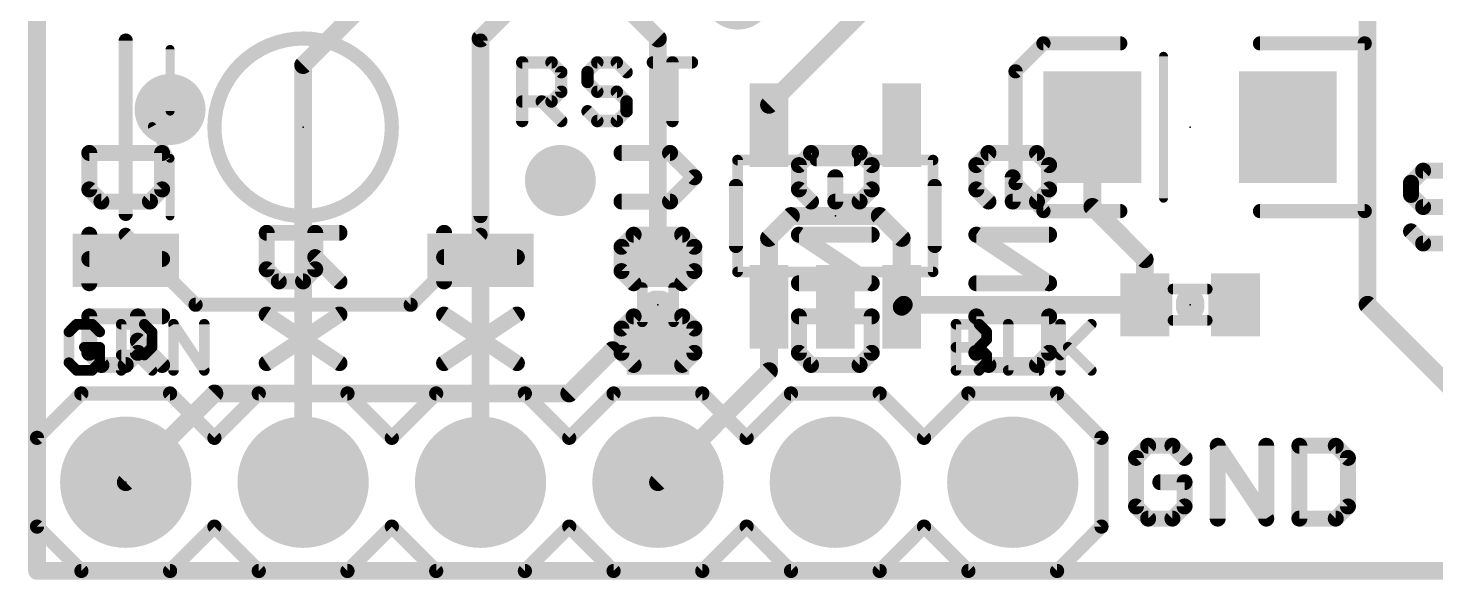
# Model space of a CAD drawing. Extents: x -0.1 to 30.6, y -0.1 to 23.
# Drawn here: x -0.13 to 20.03, y -0.13 to 7.77 of the extents above; entities that cross this region are included whole.
import ezdxf

# ---------------------------------------------------------------- set-up
doc = ezdxf.new("R2010")
doc.units = 0
for name, color, linetype in [('1', 12, 'CONTINUOUS'), ('16', 132, 'CONTINUOUS'), ('17', 110, 'CONTINUOUS'), ('18', 110, 'CONTINUOUS'), ('20', 53, 'CONTINUOUS'), ('21', 41, 'CONTINUOUS'), ('22', 40, 'CONTINUOUS'), ('23', 53, 'CONTINUOUS'), ('51', 53, 'CONTINUOUS')]:
    doc.layers.add(name, color=color, linetype=linetype)

# ---------------------------------------------------------------- blocks, each defined once
blk = doc.blocks.new('RECT')
blk.add_solid([(-0.5, -0.5), (0.5, -0.5), (-0.5, 0.5), (0.5, 0.5)])
blk = doc.blocks.new('ROUNDP')
at = {"const_width": 0.5}
blk.add_lwpolyline([(0, -0.25, 1), (0, 0.25, 1), (0, -0.25)], format="xyb", dxfattribs=at)
blk = doc.blocks.new('ROUNDV')
at = {"const_width": 0.5}
blk.add_lwpolyline([(0, -0.25, 1), (0, 0.25, 1), (0, -0.25)], format="xyb", dxfattribs=at)

msp = doc.modelspace()

# ---------------------------------------------------------------- linework, layer by layer
at = {"layer": '1', "const_width": 0.254}
for points in [[(0, 22.86), (0, 0)], [(19.05, 3.81), (19.05, 12.7)], [(12.3, 8.49), (10.48, 6.67)], [(8.255, 8.255), (8.89, 7.62)], [(8.89, 7.62), (8.89, 4.46)], [(10.48, 6.67), (10.48, 6.3801)], [(15.11, 5.21), (15.11, 6.35)], [(15.86, 4.46), (15.11, 5.21)], [(10.48, 4.765), (10.795, 5.08)], [(10.795, 5.08), (12.065, 5.08)], [(12.065, 5.08), (12.38, 4.765)], [(10.48, 3.7799), (10.48, 4.765)], [(12.38, 4.765), (12.38, 3.7799)], [(15.86, 3.81), (15.86, 4.46)], [(10.48, 2.86), (10.48, 3.7799)], [(12.38, 3.7799), (12.4101, 3.81)], [(12.4101, 3.81), (15.86, 3.81)], [(19.05, 3.81), (20.32, 2.54)], [(7.62, 2.54), (8.24, 3.16)], [(8.24, 3.16), (8.89, 3.16)], [(8.89, 1.27), (10.48, 2.86)], [(1.27, 1.27), (2.54, 2.54)], [(2.54, 2.54), (7.62, 2.54)], [(0, 0), (30.48, 0)]]:
    msp.add_lwpolyline(points, dxfattribs=at)
at = {"layer": '1', "const_width": 0.127}
for points in [[(8.9535, 7.62, 1), (8.8265, 7.62)], [(8.8451, 7.5751, 1), (8.9349, 7.6649)], [(10.5435, 6.67, 1), (10.4165, 6.67)], [(10.4351, 6.7149, 1), (10.5249, 6.6251)], [(15.1735, 6.35, 1), (15.0465, 6.35)], [(10.4165, 6.3801, 1), (10.5435, 6.3801)], [(15.1549, 5.2549, 1), (15.0651, 5.1651)], [(15.0465, 5.21, 1), (15.1735, 5.21)], [(10.795, 5.1435, 1), (10.795, 5.0165)], [(10.8399, 5.0351, 1), (10.7501, 5.1249)], [(12.1099, 5.1249, 1), (12.0201, 5.0351)], [(12.065, 5.0165, 1), (12.065, 5.1435)], [(10.5435, 4.765, 1), (10.4165, 4.765)], [(10.4351, 4.8099, 1), (10.5249, 4.7201)], [(12.4435, 4.765, 1), (12.3165, 4.765)], [(12.3351, 4.7201, 1), (12.4249, 4.8099)], [(8.8265, 4.46, 1), (8.9535, 4.46)], [(15.9235, 4.46, 1), (15.7965, 4.46)], [(15.8151, 4.4151, 1), (15.9049, 4.5049)], [(10.5435, 3.7799, 1), (10.4165, 3.7799)], [(10.4165, 3.7799, 1), (10.5435, 3.7799)], [(12.3351, 3.8248, 1), (12.4249, 3.735)], [(12.3165, 3.7799, 1), (12.4435, 3.7799)], [(12.4101, 3.8735, 1), (12.4101, 3.7465)], [(12.455, 3.7651, 1), (12.3652, 3.8549)], [(15.7965, 3.81, 1), (15.9235, 3.81)], [(15.86, 3.7465, 1), (15.86, 3.8735)], [(19.0949, 3.8549, 1), (19.0051, 3.7651)], [(18.9865, 3.81, 1), (19.1135, 3.81)], [(8.24, 3.2235, 1), (8.24, 3.0965)], [(8.2849, 3.1151, 1), (8.1951, 3.2049)], [(8.89, 3.0965, 1), (8.89, 3.2235)], [(10.4165, 2.86, 1), (10.5435, 2.86)], [(10.5249, 2.8151, 1), (10.4351, 2.9049)], [(2.54, 2.6035, 1), (2.54, 2.4765)], [(2.5849, 2.4951, 1), (2.4951, 2.5849)], [(7.5751, 2.5849, 1), (7.6649, 2.4951)], [(7.62, 2.4765, 1), (7.62, 2.6035)], [(1.2251, 1.3149, 1), (1.3149, 1.2251)], [(8.8451, 1.3149, 1), (8.9349, 1.2251)], [(0, 0.0635, 1), (0, -0.0635)], [(-0.0635, 0, 1), (0.0635, 0)]]:
    msp.add_lwpolyline(points, format="xyb", dxfattribs=at)
at = {"layer": '16', "const_width": 0.254}
for points in [[(0, 22.86), (0, 0)], [(6.35, 7.62), (10.033, 11.303)], [(3.81, 7.239), (6.477, 9.906)], [(6.35, 1.27), (6.35, 7.62)], [(3.81, 1.27), (3.81, 7.239)], [(0, 0), (30.48, 0)]]:
    msp.add_lwpolyline(points, dxfattribs=at)
at = {"layer": '16', "const_width": 0.127}
for points in [[(6.4135, 7.62, 1), (6.2865, 7.62)], [(6.3051, 7.6649, 1), (6.3949, 7.5751)], [(3.8735, 7.239, 1), (3.7465, 7.239)], [(3.7651, 7.2839, 1), (3.8549, 7.1941)], [(3.7465, 1.27, 1), (3.8735, 1.27)], [(6.2865, 1.27, 1), (6.4135, 1.27)], [(0, 0.0635, 1), (0, -0.0635)], [(-0.0635, 0, 1), (0.0635, 0)]]:
    msp.add_lwpolyline(points, format="xyb", dxfattribs=at)
at = {"layer": '20', "const_width": 0.254}
for points in [[(0, 22.86), (0, 0)], [(0, 0), (30.46, 0)]]:
    msp.add_lwpolyline(points, dxfattribs=at)
at = {"layer": '20', "const_width": 0.127}
for points in [[(0, 0.0635, 1), (0, -0.0635)], [(-0.0635, 0, 1), (0.0635, 0)]]:
    msp.add_lwpolyline(points, format="xyb", dxfattribs=at)
at = {"layer": '21'}
for points, const_width in [([(24.13, 6.8757, 1), (24.13, 15.9843, 1), (24.13, 6.8757)], 0.254), ([(1.3208, 7.59, 1), (1.2192, 7.59)], 0.1016), ([(3.81, 5.08, 1), (3.81, 7.62, 1), (3.81, 5.08)], 0.2032), ([(6.4008, 7.59, 1), (6.2992, 7.59)], 0.1016), ([(14.41, 7.6008, 1), (14.41, 7.4992)], 0.1016), ([(14.4459, 7.5141, 1), (14.3741, 7.5859)], 0.1016), ([(15.51, 7.4992, 1), (15.51, 7.6008)], 0.1016), ([(17.51, 7.6008, 1), (17.51, 7.4992)], 0.1016), ([(19.0608, 7.55, 1), (18.9592, 7.55)], 0.1016), ([(19.01, 7.4992, 1), (19.01, 7.6008)], 0.1016), ([(6.9914, 7.2778, 1), (6.9024, 7.2778)], 0.0889), ([(6.9469, 7.3223, 1), (6.9469, 7.2334)], 0.0889), ([(7.3978, 7.3092, 1), (7.3349, 7.2464)], 0.0889), ([(7.3664, 7.2334, 1), (7.3664, 7.3223)], 0.0889), ([(8.0222, 7.3223, 1), (8.0222, 7.2334)], 0.0889), ([(8.0537, 7.2464, 1), (7.9908, 7.3092)], 0.0889), ([(8.3333, 7.3092, 1), (8.2704, 7.2464)], 0.0889), ([(8.3019, 7.2334, 1), (8.3019, 7.3223)], 0.0889), ([(8.8179, 7.3223, 1), (8.8179, 7.2334)], 0.0889), ([(9.142, 7.2778, 1), (9.0531, 7.2778)], 0.0889), ([(9.3772, 7.2334, 1), (9.3772, 7.3223)], 0.0889), ([(16.1608, 7.366, 1), (16.0973, 7.366)], 0.0635), ([(7.5506, 7.138, 1), (7.4617, 7.138)], 0.0889), ([(7.4747, 7.1066, 1), (7.5376, 7.1694)], 0.0889), ([(7.851, 7.1694, 1), (7.9138, 7.1066)], 0.0889), ([(7.9138, 7.0296, 1), (7.851, 6.9667)], 0.0889), ([(7.9269, 7.138, 1), (7.838, 7.138)], 0.0889), ([(8.4103, 7.1066, 1), (8.4731, 7.1694)], 0.0889), ([(14.0608, 7.15, 1), (13.9592, 7.15)], 0.1016), ([(13.9741, 7.1859, 1), (14.0459, 7.1141)], 0.1016), ([(7.4617, 6.8584, 1), (7.5506, 6.8584)], 0.0889), ([(7.5376, 6.8269, 1), (7.4747, 6.8898)], 0.0889), ([(7.838, 6.9982, 1), (7.9269, 6.9982)], 0.0889), ([(8.0222, 6.9028, 1), (8.0222, 6.8139)], 0.0889), ([(7.9908, 6.8269, 1), (8.0537, 6.8898)], 0.0889), ([(8.3333, 6.8898, 1), (8.2704, 6.8269)], 0.0889), ([(8.3019, 6.8139, 1), (8.3019, 6.9028)], 0.0889), ([(6.9469, 6.763, 1), (6.9469, 6.6741)], 0.0889), ([(7.258, 6.75, 1), (7.1951, 6.6871)], 0.0889), ([(7.3349, 6.75, 1), (7.3978, 6.6871)], 0.0889), ([(7.3664, 6.6741, 1), (7.3664, 6.763)], 0.0889), ([(7.9138, 6.6101, 1), (7.851, 6.5473)], 0.0889), ([(8.4861, 6.7185, 1), (8.3972, 6.7185)], 0.0889), ([(8.4103, 6.6871, 1), (8.4731, 6.75)], 0.0889), ([(8.4731, 6.5473, 1), (8.4103, 6.6101)], 0.0889), ([(6.9024, 6.4389, 1), (6.9914, 6.4389)], 0.0889), ([(7.4747, 6.4075, 1), (7.5376, 6.4703)], 0.0889), ([(8.0222, 6.4834, 1), (8.0222, 6.3944)], 0.0889), ([(7.9908, 6.4075, 1), (8.0537, 6.4703)], 0.0889), ([(8.2704, 6.4703, 1), (8.3333, 6.4075)], 0.0889), ([(8.3019, 6.3944, 1), (8.3019, 6.4834)], 0.0889), ([(8.3972, 6.5787, 1), (8.4861, 6.5787)], 0.0889), ([(9.0531, 6.4389, 1), (9.142, 6.4389)], 0.0889), ([(11.1616, 5.9412, 1), (11.1616, 5.8396)], 0.1016), ([(11.6984, 5.8396, 1), (11.6984, 5.9412)], 0.1016), ([(14.0459, 5.5859, 1), (13.9741, 5.5141)], 0.1016), ([(19.7294, 5.5549, 1), (19.6151, 5.5549)], 0.1143), ([(19.6319, 5.5953, 1), (19.7127, 5.5145)], 0.1143), ([(19.846, 5.7857, 1), (19.846, 5.6714)], 0.1143), ([(19.8864, 5.6882, 1), (19.8056, 5.769)], 0.1143), ([(10.0584, 5.5094, 1), (9.9568, 5.5094)], 0.1016), ([(12.9032, 5.5094, 1), (12.8016, 5.5094)], 0.1016), ([(13.9592, 5.55, 1), (14.0608, 5.55)], 0.1016), ([(19.7127, 5.4216, 1), (19.6319, 5.3407)], 0.1143), ([(14.41, 5.2008, 1), (14.41, 5.0992)], 0.1016), ([(15.51, 5.0992, 1), (15.51, 5.2008)], 0.1016), ([(16.0973, 5.334, 1), (16.1608, 5.334)], 0.0635), ([(17.51, 5.2008, 1), (17.51, 5.0992)], 0.1016), ([(19.01, 5.0992, 1), (19.01, 5.2008)], 0.1016), ([(19.6151, 5.3812, 1), (19.7294, 5.3812)], 0.1143), ([(19.846, 5.2646, 1), (19.846, 5.1503)], 0.1143), ([(19.8056, 5.167, 1), (19.8864, 5.2479)], 0.1143), ([(1.2192, 5.11, 1), (1.3208, 5.11)], 0.1016), ([(6.2992, 5.08, 1), (6.4008, 5.08)], 0.1016), ([(14.3741, 5.1141, 1), (14.4459, 5.1859)], 0.1016), ([(18.9592, 5.15, 1), (19.0608, 5.15)], 0.1016), ([(19.7127, 4.9004, 1), (19.6319, 4.8196)], 0.1143), ([(9.9568, 4.6506, 1), (10.0584, 4.6506)], 0.1016), ([(12.8016, 4.6506, 1), (12.9032, 4.6506)], 0.1016), ([(19.846, 4.7435, 1), (19.846, 4.6292)], 0.1143), ([(19.8056, 4.6459, 1), (19.8864, 4.7267)], 0.1143), ([(16.6116, 3.8405, 1), (16.4084, 3.8405)], 0.2032), ([(2.27, 3.8608, 1), (2.27, 3.7592)], 0.1016), ([(5.35, 3.7592, 1), (5.35, 3.8608)], 0.1016), ([(8.8595, 3.9116, 1), (8.8595, 3.7084)], 0.2032), ([(8.9205, 3.7084, 1), (8.9205, 3.9116)], 0.2032), ([(16.4084, 3.7795, 1), (16.6116, 3.7795)], 0.2032), ([(0.4953, 3.421, 1), (0.4191, 3.421)], 0.0762), ([(0.4303, 3.4479, 1), (0.4841, 3.3941)], 0.0762), ([(0.5674, 3.5693, 1), (0.5674, 3.4931)], 0.0762), ([(0.5943, 3.5042, 1), (0.5404, 3.5581)], 0.0762), ([(0.8146, 3.5581, 1), (0.7607, 3.5042)], 0.0762), ([(0.7877, 3.4931, 1), (0.7877, 3.5693)], 0.0762), ([(0.8709, 3.3941, 1), (0.9248, 3.4479)], 0.0762), ([(1.2437, 3.5312, 1), (1.1675, 3.5312)], 0.0762), ([(1.2056, 3.5693, 1), (1.2056, 3.4931)], 0.0762), ([(1.563, 3.5581, 1), (1.5092, 3.5042)], 0.0762), ([(1.5361, 3.4931, 1), (1.5361, 3.5693)], 0.0762), ([(1.6844, 3.421, 1), (1.6082, 3.421)], 0.0762), ([(1.6193, 3.3941, 1), (1.6732, 3.4479)], 0.0762), ([(1.9921, 3.5312, 1), (1.9159, 3.5312)], 0.0762), ([(1.9857, 3.5523, 1), (1.9223, 3.51)], 0.0762), ([(2.4328, 3.5312, 1), (2.3566, 3.5312)], 0.0762), ([(13.1953, 3.5312, 1), (13.1191, 3.5312)], 0.0762), ([(13.1572, 3.5693, 1), (13.1572, 3.4931)], 0.0762), ([(13.5146, 3.5581, 1), (13.4607, 3.5042)], 0.0762), ([(13.4877, 3.4931, 1), (13.4877, 3.5693)], 0.0762), ([(13.6359, 3.421, 1), (13.5597, 3.421)], 0.0762), ([(13.5709, 3.3941, 1), (13.6248, 3.4479)], 0.0762), ([(13.9437, 3.5312, 1), (13.8675, 3.5312)], 0.0762), ([(14.6921, 3.5312, 1), (14.6159, 3.5312)], 0.0762), ([(15.1216, 3.5042, 1), (15.0677, 3.5581)], 0.0762), ([(0.6775, 3.2388, 1), (0.6775, 3.1626)], 0.0762), ([(0.9359, 3.2007, 1), (0.8597, 3.2007)], 0.0762), ([(0.8978, 3.1626, 1), (0.8978, 3.2388)], 0.0762), ([(1.6082, 3.2007, 1), (1.6844, 3.2007)], 0.0762), ([(1.6732, 3.1737, 1), (1.6193, 3.2276)], 0.0762), ([(13.1572, 3.2388, 1), (13.1572, 3.1626)], 0.0762), ([(13.5146, 3.2276, 1), (13.4607, 3.1737)], 0.0762), ([(13.4607, 3.2276, 1), (13.5146, 3.1737)], 0.0762), ([(13.4877, 3.1626, 1), (13.4877, 3.2388)], 0.0762), ([(13.5597, 3.3108, 1), (13.6359, 3.3108)], 0.0762), ([(13.6248, 3.2839, 1), (13.5709, 3.3378)], 0.0762), ([(14.7911, 3.2276, 1), (14.7372, 3.1737)], 0.0762), ([(0.4841, 3.0073, 1), (0.4303, 2.9534)], 0.0762), ([(0.9248, 2.9534, 1), (0.8709, 3.0073)], 0.0762), ([(1.2056, 3.1286, 1), (1.2056, 3.0524)], 0.0762), ([(1.4529, 3.1175, 1), (1.399, 3.0636)], 0.0762), ([(1.5092, 3.1175, 1), (1.563, 3.0636)], 0.0762), ([(1.5361, 3.0524, 1), (1.5361, 3.1286)], 0.0762), ([(13.6359, 3.0905, 1), (13.5597, 3.0905)], 0.0762), ([(13.5709, 3.0636, 1), (13.6248, 3.1175)], 0.0762), ([(13.6248, 2.9534, 1), (13.5709, 3.0073)], 0.0762), ([(14.6271, 3.1175, 1), (14.681, 3.0636)], 0.0762), ([(0.4191, 2.9804, 1), (0.4953, 2.9804)], 0.0762), ([(0.5674, 2.9083, 1), (0.5674, 2.8321)], 0.0762), ([(0.5404, 2.8433, 1), (0.5943, 2.8971)], 0.0762), ([(0.7607, 2.8971, 1), (0.8146, 2.8433)], 0.0762), ([(0.7877, 2.8321, 1), (0.7877, 2.9083)], 0.0762), ([(0.8597, 2.9804, 1), (0.9359, 2.9804)], 0.0762), ([(1.1675, 2.8702, 1), (1.2437, 2.8702)], 0.0762), ([(1.6193, 2.8433, 1), (1.6732, 2.8971)], 0.0762), ([(1.9159, 2.8702, 1), (1.9921, 2.8702)], 0.0762), ([(2.3566, 2.8702, 1), (2.4328, 2.8702)], 0.0762), ([(2.363, 2.8491, 1), (2.4264, 2.8913)], 0.0762), ([(13.1572, 2.9083, 1), (13.1572, 2.8321)], 0.0762), ([(13.1191, 2.8702, 1), (13.1953, 2.8702)], 0.0762), ([(13.4607, 2.8971, 1), (13.5146, 2.8433)], 0.0762), ([(13.4877, 2.8321, 1), (13.4877, 2.9083)], 0.0762), ([(13.5597, 2.9804, 1), (13.6359, 2.9804)], 0.0762), ([(13.9056, 2.9083, 1), (13.9056, 2.8321)], 0.0762), ([(13.8675, 2.8702, 1), (13.9437, 2.8702)], 0.0762), ([(14.3463, 2.8321, 1), (14.3463, 2.9083)], 0.0762), ([(14.6159, 2.8702, 1), (14.6921, 2.8702)], 0.0762), ([(15.0677, 2.8433, 1), (15.1216, 2.8971)], 0.0762), ([(0.635, 2.5908, 1), (0.635, 2.4892)], 0.1016), ([(0.6709, 2.5041, 1), (0.5991, 2.5759)], 0.1016), ([(1.9409, 2.5759, 1), (1.8691, 2.5041)], 0.1016), ([(1.905, 2.4892, 1), (1.905, 2.5908)], 0.1016), ([(3.175, 2.5908, 1), (3.175, 2.4892)], 0.1016), ([(3.2109, 2.5041, 1), (3.1391, 2.5759)], 0.1016), ([(4.4809, 2.5759, 1), (4.4091, 2.5041)], 0.1016), ([(4.445, 2.4892, 1), (4.445, 2.5908)], 0.1016), ([(5.715, 2.5908, 1), (5.715, 2.4892)], 0.1016), ([(5.7509, 2.5041, 1), (5.6791, 2.5759)], 0.1016), ([(7.0209, 2.5759, 1), (6.9491, 2.5041)], 0.1016), ([(6.985, 2.4892, 1), (6.985, 2.5908)], 0.1016), ([(8.255, 2.5908, 1), (8.255, 2.4892)], 0.1016), ([(8.2909, 2.5041, 1), (8.2191, 2.5759)], 0.1016), ([(9.5609, 2.5759, 1), (9.4891, 2.5041)], 0.1016), ([(9.525, 2.4892, 1), (9.525, 2.5908)], 0.1016), ([(10.795, 2.5908, 1), (10.795, 2.4892)], 0.1016), ([(10.8309, 2.5041, 1), (10.7591, 2.5759)], 0.1016), ([(12.1009, 2.5759, 1), (12.0291, 2.5041)], 0.1016), ([(12.065, 2.4892, 1), (12.065, 2.5908)], 0.1016), ([(13.335, 2.5908, 1), (13.335, 2.4892)], 0.1016), ([(13.3709, 2.5041, 1), (13.2991, 2.5759)], 0.1016), ([(14.6409, 2.5759, 1), (14.5691, 2.5041)], 0.1016), ([(14.605, 2.4892, 1), (14.605, 2.5908)], 0.1016), ([(0.0508, 1.905, 1), (-0.0508, 1.905)], 0.1016), ([(-0.0359, 1.9409, 1), (0.0359, 1.8691)], 0.1016), ([(2.5041, 1.9409, 1), (2.5759, 1.8691)], 0.1016), ([(2.5041, 1.8691, 1), (2.5759, 1.9409)], 0.1016), ([(5.0441, 1.9409, 1), (5.1159, 1.8691)], 0.1016), ([(5.0441, 1.8691, 1), (5.1159, 1.9409)], 0.1016), ([(7.5841, 1.9409, 1), (7.6559, 1.8691)], 0.1016), ([(7.5841, 1.8691, 1), (7.6559, 1.9409)], 0.1016), ([(10.1241, 1.9409, 1), (10.1959, 1.8691)], 0.1016), ([(10.1241, 1.8691, 1), (10.1959, 1.9409)], 0.1016), ([(12.6641, 1.9409, 1), (12.7359, 1.8691)], 0.1016), ([(12.6641, 1.8691, 1), (12.7359, 1.9409)], 0.1016), ([(15.2908, 1.905, 1), (15.1892, 1.905)], 0.1016), ([(15.2041, 1.8691, 1), (15.2759, 1.9409)], 0.1016), ([(15.909, 1.8487, 1), (15.909, 1.7344)], 0.1143), ([(15.9494, 1.7512, 1), (15.8686, 1.832)], 0.1143), ([(16.2969, 1.832, 1), (16.216, 1.7512)], 0.1143), ([(16.2564, 1.7344, 1), (16.2564, 1.8487)], 0.1143), ([(16.9618, 1.7916, 1), (16.8475, 1.7916)], 0.1143), ([(16.9522, 1.8233, 1), (16.8571, 1.7599)], 0.1143), ([(17.6567, 1.7916, 1), (17.5424, 1.7916)], 0.1143), ([(18.1312, 1.7916, 1), (18.0169, 1.7916)], 0.1143), ([(18.0741, 1.8487, 1), (18.0741, 1.7344)], 0.1143), ([(18.6356, 1.832, 1), (18.5548, 1.7512)], 0.1143), ([(18.5952, 1.7344, 1), (18.5952, 1.8487)], 0.1143), ([(15.6949, 1.6583, 1), (15.7757, 1.5775)], 0.1143), ([(15.7925, 1.6179, 1), (15.6782, 1.6179)], 0.1143), ([(16.3897, 1.5775, 1), (16.4706, 1.6583)], 0.1143), ([(18.8261, 1.6179, 1), (18.7118, 1.6179)], 0.1143), ([(18.7285, 1.5775, 1), (18.8094, 1.6583)], 0.1143), ([(16.0827, 1.3276, 1), (16.0827, 1.2133)], 0.1143), ([(16.4873, 1.2704, 1), (16.373, 1.2704)], 0.1143), ([(16.4302, 1.2133, 1), (16.4302, 1.3276)], 0.1143), ([(15.7757, 0.9634, 1), (15.6949, 0.8826)], 0.1143), ([(16.4706, 0.8826, 1), (16.3897, 0.9634)], 0.1143), ([(18.8094, 0.8826, 1), (18.7285, 0.9634)], 0.1143), ([(15.6782, 0.923, 1), (15.7925, 0.923)], 0.1143), ([(15.909, 0.8065, 1), (15.909, 0.6922)], 0.1143), ([(15.8686, 0.7089, 1), (15.9494, 0.7897)], 0.1143), ([(16.216, 0.7897, 1), (16.2969, 0.7089)], 0.1143), ([(16.2564, 0.6922, 1), (16.2564, 0.8065)], 0.1143), ([(16.373, 0.923, 1), (16.4873, 0.923)], 0.1143), ([(16.8475, 0.7493, 1), (16.9618, 0.7493)], 0.1143), ([(17.5424, 0.7493, 1), (17.6567, 0.7493)], 0.1143), ([(17.552, 0.7176, 1), (17.6471, 0.781)], 0.1143), ([(18.0169, 0.7493, 1), (18.1312, 0.7493)], 0.1143), ([(18.0741, 0.8065, 1), (18.0741, 0.6922)], 0.1143), ([(18.5548, 0.7897, 1), (18.6356, 0.7089)], 0.1143), ([(18.5952, 0.6922, 1), (18.5952, 0.8065)], 0.1143), ([(18.7118, 0.923, 1), (18.8261, 0.923)], 0.1143), ([(0.0359, 0.6709, 1), (-0.0359, 0.5991)], 0.1016), ([(-0.0508, 0.635, 1), (0.0508, 0.635)], 0.1016), ([(2.5759, 0.6709, 1), (2.5041, 0.5991)], 0.1016), ([(2.5759, 0.5991, 1), (2.5041, 0.6709)], 0.1016), ([(5.1159, 0.6709, 1), (5.0441, 0.5991)], 0.1016), ([(5.1159, 0.5991, 1), (5.0441, 0.6709)], 0.1016), ([(7.6559, 0.6709, 1), (7.5841, 0.5991)], 0.1016), ([(7.6559, 0.5991, 1), (7.5841, 0.6709)], 0.1016), ([(10.1959, 0.6709, 1), (10.1241, 0.5991)], 0.1016), ([(10.1959, 0.5991, 1), (10.1241, 0.6709)], 0.1016), ([(12.7359, 0.6709, 1), (12.6641, 0.5991)], 0.1016), ([(12.7359, 0.5991, 1), (12.6641, 0.6709)], 0.1016), ([(15.1892, 0.635, 1), (15.2908, 0.635)], 0.1016), ([(15.2759, 0.5991, 1), (15.2041, 0.6709)], 0.1016), ([(0.635, 0.0508, 1), (0.635, -0.0508)], 0.1016), ([(0.5991, -0.0359, 1), (0.6709, 0.0359)], 0.1016), ([(1.8691, 0.0359, 1), (1.9409, -0.0359)], 0.1016), ([(1.905, -0.0508, 1), (1.905, 0.0508)], 0.1016), ([(3.175, 0.0508, 1), (3.175, -0.0508)], 0.1016), ([(3.1391, -0.0359, 1), (3.2109, 0.0359)], 0.1016), ([(4.4091, 0.0359, 1), (4.4809, -0.0359)], 0.1016), ([(4.445, -0.0508, 1), (4.445, 0.0508)], 0.1016), ([(5.715, 0.0508, 1), (5.715, -0.0508)], 0.1016), ([(5.6791, -0.0359, 1), (5.7509, 0.0359)], 0.1016), ([(6.9491, 0.0359, 1), (7.0209, -0.0359)], 0.1016), ([(6.985, -0.0508, 1), (6.985, 0.0508)], 0.1016), ([(8.255, 0.0508, 1), (8.255, -0.0508)], 0.1016), ([(8.2191, -0.0359, 1), (8.2909, 0.0359)], 0.1016), ([(9.4891, 0.0359, 1), (9.5609, -0.0359)], 0.1016), ([(9.525, -0.0508, 1), (9.525, 0.0508)], 0.1016), ([(10.795, 0.0508, 1), (10.795, -0.0508)], 0.1016), ([(10.7591, -0.0359, 1), (10.8309, 0.0359)], 0.1016), ([(12.0291, 0.0359, 1), (12.1009, -0.0359)], 0.1016), ([(12.065, -0.0508, 1), (12.065, 0.0508)], 0.1016), ([(13.335, 0.0508, 1), (13.335, -0.0508)], 0.1016), ([(13.2991, -0.0359, 1), (13.3709, 0.0359)], 0.1016), ([(14.5691, 0.0359, 1), (14.6409, -0.0359)], 0.1016), ([(14.605, -0.0508, 1), (14.605, 0.0508)], 0.1016)]:
    msp.add_lwpolyline(points, format="xyb", dxfattribs=dict(at, const_width=const_width))
for points, const_width in [([(1.27, 5.11), (1.27, 7.59)], 0.2032), ([(6.35, 7.59), (6.35, 5.08)], 0.2032), ([(14.41, 7.55), (14.01, 7.15)], 0.2032), ([(15.51, 7.55), (14.41, 7.55)], 0.2032), ([(17.51, 7.55), (19.01, 7.55)], 0.2032), ([(19.01, 7.55), (19.01, 5.15)], 0.2032), ([(6.9469, 6.4389), (6.9469, 7.2778)], 0.1778), ([(6.9469, 7.2778), (7.3664, 7.2778)], 0.1778), ([(7.3664, 7.2778), (7.5062, 7.138)], 0.1778), ([(8.0222, 7.2778), (7.8824, 7.138)], 0.1778), ([(8.3019, 7.2778), (8.0222, 7.2778)], 0.1778), ([(8.4417, 7.138), (8.3019, 7.2778)], 0.1778), ([(8.8179, 7.2778), (9.3772, 7.2778)], 0.1778), ([(9.0976, 6.4389), (9.0976, 7.2778)], 0.1778), ([(16.129, 5.334), (16.129, 7.366)], 0.127), ([(7.5062, 7.138), (7.5062, 6.8584)], 0.1778), ([(7.8824, 7.138), (7.8824, 6.9982)], 0.1778), ([(7.8824, 6.9982), (8.0222, 6.8584)], 0.1778), ([(14.01, 7.15), (14.01, 5.55)], 0.2032), ([(7.5062, 6.8584), (7.3664, 6.7185)], 0.1778), ([(8.0222, 6.8584), (8.3019, 6.8584)], 0.1778), ([(8.3019, 6.8584), (8.4417, 6.7185)], 0.1778), ([(7.3664, 6.7185), (6.9469, 6.7185)], 0.1778), ([(7.2265, 6.7185), (7.5062, 6.4389)], 0.1778), ([(8.0222, 6.4389), (7.8824, 6.5787)], 0.1778), ([(8.4417, 6.5787), (8.3019, 6.4389)], 0.1778), ([(8.4417, 6.7185), (8.4417, 6.5787)], 0.1778), ([(8.3019, 6.4389), (8.0222, 6.4389)], 0.1778), ([(11.1616, 5.8904), (11.6984, 5.8904)], 0.2032), ([(14.01, 5.55), (14.41, 5.15)], 0.2032), ([(19.846, 5.7286), (19.6723, 5.5549)], 0.2286), ([(19.6723, 5.5549), (19.6723, 5.3812)], 0.2286), ([(20.1934, 5.7286), (19.846, 5.7286)], 0.2286), ([(10.0076, 4.6506), (10.0076, 5.5094)], 0.2032), ([(12.8524, 5.5094), (12.8524, 4.6506)], 0.2032), ([(19.6723, 5.3812), (19.846, 5.2074)], 0.2286), ([(14.41, 5.15), (15.51, 5.15)], 0.2032), ([(19.01, 5.15), (17.51, 5.15)], 0.2032), ([(19.846, 5.2074), (20.1934, 5.2074)], 0.2286), ([(19.846, 4.6863), (19.6723, 4.86)], 0.2286), ([(20.1934, 4.6863), (19.846, 4.6863)], 0.2286), ([(16.51, 3.8405), (16.51, 3.7795)], 0.4064), ([(5.35, 3.81), (2.27, 3.81)], 0.2032), ([(8.9205, 3.81), (8.8595, 3.81)], 0.4064), ([(0.5674, 3.5312), (0.4572, 3.421)], 0.1524), ([(0.4572, 3.421), (0.4572, 2.9804)], 0.1524), ([(0.7877, 3.5312), (0.5674, 3.5312)], 0.1524), ([(0.8978, 3.421), (0.7877, 3.5312)], 0.1524), ([(1.2056, 2.8702), (1.2056, 3.5312)], 0.1524), ([(1.2056, 3.5312), (1.5361, 3.5312)], 0.1524), ([(1.5361, 3.5312), (1.6463, 3.421)], 0.1524), ([(1.6463, 3.421), (1.6463, 3.2007)], 0.1524), ([(1.954, 2.8702), (1.954, 3.5312)], 0.1524), ([(1.954, 3.5312), (2.3947, 2.8702)], 0.1524), ([(2.3947, 2.8702), (2.3947, 3.5312)], 0.1524), ([(13.1572, 2.8702), (13.1572, 3.5312)], 0.1524), ([(13.1572, 3.5312), (13.4877, 3.5312)], 0.1524), ([(13.4877, 3.5312), (13.5978, 3.421)], 0.1524), ([(13.5978, 3.421), (13.5978, 3.3108)], 0.1524), ([(13.9056, 3.5312), (13.9056, 2.8702)], 0.1524), ([(14.654, 3.5312), (14.654, 2.8702)], 0.1524), ([(14.654, 3.0905), (15.0947, 3.5312)], 0.1524), ([(0.8978, 3.2007), (0.6775, 3.2007)], 0.1524), ([(0.8978, 2.9804), (0.8978, 3.2007)], 0.1524), ([(1.6463, 3.2007), (1.5361, 3.0905)], 0.1524), ([(13.1572, 3.2007), (13.4877, 3.2007)], 0.1524), ([(13.5978, 3.3108), (13.4877, 3.2007)], 0.1524), ([(13.4877, 3.2007), (13.5978, 3.0905)], 0.1524), ([(14.7642, 3.2007), (15.0947, 2.8702)], 0.1524), ([(0.4572, 2.9804), (0.5674, 2.8702)], 0.1524), ([(0.7877, 2.8702), (0.8978, 2.9804)], 0.1524), ([(1.5361, 3.0905), (1.2056, 3.0905)], 0.1524), ([(1.4259, 3.0905), (1.6463, 2.8702)], 0.1524), ([(13.5978, 2.9804), (13.4877, 2.8702)], 0.1524), ([(13.5978, 3.0905), (13.5978, 2.9804)], 0.1524), ([(0.5674, 2.8702), (0.7877, 2.8702)], 0.1524), ([(13.4877, 2.8702), (13.1572, 2.8702)], 0.1524), ([(13.9056, 2.8702), (14.3463, 2.8702)], 0.1524), ([(0.635, 2.54), (0, 1.905)], 0.2032), ([(0.635, 2.54), (1.905, 2.54)], 0.2032), ([(1.905, 2.54), (2.54, 1.905)], 0.2032), ([(2.54, 1.905), (3.175, 2.54)], 0.2032), ([(3.175, 2.54), (4.445, 2.54)], 0.2032), ([(4.445, 2.54), (5.08, 1.905)], 0.2032), ([(5.08, 1.905), (5.715, 2.54)], 0.2032), ([(5.715, 2.54), (6.985, 2.54)], 0.2032), ([(6.985, 2.54), (7.62, 1.905)], 0.2032), ([(8.255, 2.54), (7.62, 1.905)], 0.2032), ([(8.255, 2.54), (9.525, 2.54)], 0.2032), ([(9.525, 2.54), (10.16, 1.905)], 0.2032), ([(10.16, 1.905), (10.795, 2.54)], 0.2032), ([(10.795, 2.54), (12.065, 2.54)], 0.2032), ([(12.065, 2.54), (12.7, 1.905)], 0.2032), ([(12.7, 1.905), (13.335, 2.54)], 0.2032), ([(13.335, 2.54), (14.605, 2.54)], 0.2032), ([(14.605, 2.54), (15.24, 1.905)], 0.2032), ([(0, 1.905), (0, 0.635)], 0.2032), ([(15.24, 1.905), (15.24, 0.635)], 0.2032), ([(15.909, 1.7916), (15.7353, 1.6179)], 0.2286), ([(16.2564, 1.7916), (15.909, 1.7916)], 0.2286), ([(16.4302, 1.6179), (16.2564, 1.7916)], 0.2286), ([(16.9047, 0.7493), (16.9047, 1.7916)], 0.2286), ([(16.9047, 1.7916), (17.5996, 0.7493)], 0.2286), ([(17.5996, 0.7493), (17.5996, 1.7916)], 0.2286), ([(18.0741, 1.7916), (18.0741, 0.7493)], 0.2286), ([(18.5952, 1.7916), (18.0741, 1.7916)], 0.2286), ([(18.769, 1.6179), (18.5952, 1.7916)], 0.2286), ([(15.7353, 1.6179), (15.7353, 0.923)], 0.2286), ([(18.769, 0.923), (18.769, 1.6179)], 0.2286), ([(16.4302, 1.2704), (16.0827, 1.2704)], 0.2286), ([(16.4302, 0.923), (16.4302, 1.2704)], 0.2286), ([(15.7353, 0.923), (15.909, 0.7493)], 0.2286), ([(16.2564, 0.7493), (16.4302, 0.923)], 0.2286), ([(18.5952, 0.7493), (18.769, 0.923)], 0.2286), ([(15.909, 0.7493), (16.2564, 0.7493)], 0.2286), ([(18.0741, 0.7493), (18.5952, 0.7493)], 0.2286), ([(0, 0.635), (0.635, 0)], 0.2032), ([(2.54, 0.635), (1.905, 0)], 0.2032), ([(3.175, 0), (2.54, 0.635)], 0.2032), ([(5.08, 0.635), (4.445, 0)], 0.2032), ([(5.715, 0), (5.08, 0.635)], 0.2032), ([(7.62, 0.635), (6.985, 0)], 0.2032), ([(7.62, 0.635), (8.255, 0)], 0.2032), ([(10.16, 0.635), (9.525, 0)], 0.2032), ([(10.795, 0), (10.16, 0.635)], 0.2032), ([(12.7, 0.635), (12.065, 0)], 0.2032), ([(13.335, 0), (12.7, 0.635)], 0.2032), ([(15.24, 0.635), (14.605, 0)], 0.2032), ([(1.905, 0), (0.635, 0)], 0.2032), ([(4.445, 0), (3.175, 0)], 0.2032), ([(6.985, 0), (5.715, 0)], 0.2032), ([(9.525, 0), (8.255, 0)], 0.2032), ([(12.065, 0), (10.795, 0)], 0.2032), ([(14.605, 0), (13.335, 0)], 0.2032)]:
    msp.add_lwpolyline(points, dxfattribs=dict(at, const_width=const_width))
at = {"layer": '22', "const_width": 0.2286}
for points in [[(0.7484, 5.9817), (1.7907, 5.9817)], [(0.7484, 5.4606), (0.7484, 5.9817)], [(1.7907, 5.9817), (1.7907, 5.4606)], [(8.3684, 5.9817), (9.0633, 5.9817)], [(9.0633, 5.9817), (9.4107, 5.6343)], [(10.9084, 5.808), (11.0821, 5.9817)], [(11.0821, 5.9817), (11.777, 5.9817)], [(11.777, 5.9817), (11.9507, 5.808)], [(13.4484, 5.808), (13.6221, 5.9817)], [(13.6221, 5.9817), (14.317, 5.9817)], [(14.317, 5.9817), (14.4907, 5.808)], [(10.9084, 5.4606), (10.9084, 5.808)], [(11.9507, 5.808), (11.9507, 5.4606)], [(13.4484, 5.4606), (13.4484, 5.808)], [(14.4907, 5.808), (14.4907, 5.4606)], [(9.4107, 5.6343), (9.0633, 5.2868)], [(11.4296, 5.2868), (11.4296, 5.6343)], [(13.9696, 5.2868), (13.9696, 5.6343)], [(0.9221, 5.2868), (0.7484, 5.4606)], [(1.7907, 5.4606), (1.617, 5.2868)], [(11.0821, 5.2868), (10.9084, 5.4606)], [(11.9507, 5.4606), (11.777, 5.2868)], [(13.6221, 5.2868), (13.4484, 5.4606)], [(14.4907, 5.4606), (14.317, 5.2868)], [(1.617, 5.2868), (0.9221, 5.2868)], [(9.0633, 5.2868), (8.3684, 5.2868)], [(11.777, 5.2868), (11.4296, 5.2868)], [(14.317, 5.2868), (13.9696, 5.2868)], [(0.7484, 4.8123), (0.7484, 4.1174)], [(4.3307, 4.8387), (3.2884, 4.8387)], [(3.2884, 4.8387), (3.2884, 4.3176)], [(3.9833, 4.3176), (3.9833, 4.8387)], [(5.8284, 4.8387), (5.8284, 4.1438)], [(8.3684, 4.6386), (8.5421, 4.8123)], [(8.5421, 4.8123), (9.237, 4.8123)], [(9.237, 4.8123), (9.4107, 4.6386)], [(11.9507, 4.8123), (10.9084, 4.8123)], [(10.9084, 4.8123), (11.9507, 4.1174)], [(14.4907, 4.8123), (13.4484, 4.8123)], [(13.4484, 4.8123), (14.4907, 4.1174)], [(8.3684, 4.2912), (8.3684, 4.6386)], [(9.4107, 4.6386), (9.4107, 4.2912)], [(1.7907, 4.4649), (0.7484, 4.4649)], [(3.9833, 4.4913), (4.3307, 4.1438)], [(6.8707, 4.4913), (5.8284, 4.4913)], [(3.2884, 4.3176), (3.4621, 4.1438)], [(3.4621, 4.1438), (3.8096, 4.1438)], [(3.8096, 4.1438), (3.9833, 4.3176)], [(8.5421, 4.1174), (8.3684, 4.2912)], [(9.4107, 4.2912), (9.237, 4.1174)], [(11.9507, 4.1174), (10.9084, 4.1174)], [(14.4907, 4.1174), (13.4484, 4.1174)], [(1.7907, 3.6429), (0.7484, 3.6429)], [(0.7484, 3.6429), (0.7484, 3.1218)], [(1.4433, 3.1218), (1.4433, 3.6429)], [(3.2884, 3.6693), (4.3307, 2.9744)], [(3.2884, 2.9744), (4.3307, 3.6693)], [(5.8284, 3.6693), (6.8707, 2.9744)], [(5.8284, 2.9744), (6.8707, 3.6693)], [(8.3684, 3.4692), (8.5421, 3.6429)], [(8.5421, 3.6429), (9.237, 3.6429)], [(9.237, 3.6429), (9.4107, 3.4692)], [(10.9084, 3.6429), (11.9507, 3.6429)], [(10.9084, 3.1218), (10.9084, 3.6429)], [(11.9507, 3.6429), (11.9507, 3.1218)], [(13.4484, 3.6429), (14.4907, 3.6429)], [(13.4484, 3.1218), (13.4484, 3.6429)], [(14.4907, 3.6429), (14.4907, 3.1218)], [(8.3684, 3.1218), (8.3684, 3.4692)], [(9.4107, 3.4692), (9.4107, 3.1218)], [(0.7484, 3.1218), (0.9221, 2.948)], [(1.2696, 2.948), (1.4433, 3.1218)], [(1.4433, 3.2955), (1.7907, 2.948)], [(8.5421, 2.948), (8.3684, 3.1218)], [(9.4107, 3.1218), (9.237, 2.948)], [(11.0821, 2.948), (10.9084, 3.1218)], [(11.9507, 3.1218), (11.777, 2.948)], [(13.6221, 2.948), (13.4484, 3.1218)], [(14.4907, 3.1218), (14.317, 2.948)], [(0.9221, 2.948), (1.2696, 2.948)], [(11.777, 2.948), (11.0821, 2.948)], [(14.317, 2.948), (13.6221, 2.948)]]:
    msp.add_lwpolyline(points, dxfattribs=at)
at = {"layer": '22', "const_width": 0.1143}
for points in [[(0.7484, 6.0389, 1), (0.7484, 5.9245)], [(0.8056, 5.9817, 1), (0.6913, 5.9817)], [(1.8479, 5.9817, 1), (1.7336, 5.9817)], [(1.7907, 5.9245, 1), (1.7907, 6.0389)], [(8.3684, 6.0389, 1), (8.3684, 5.9245)], [(9.1037, 6.0221, 1), (9.0229, 5.9413)], [(9.0633, 5.9245, 1), (9.0633, 6.0389)], [(11.0821, 6.0389, 1), (11.0821, 5.9245)], [(11.1225, 5.9413, 1), (11.0417, 6.0221)], [(11.8174, 6.0221, 1), (11.7366, 5.9413)], [(11.777, 5.9245, 1), (11.777, 6.0389)], [(13.6221, 6.0389, 1), (13.6221, 5.9245)], [(13.6625, 5.9413, 1), (13.5817, 6.0221)], [(14.3574, 6.0221, 1), (14.2766, 5.9413)], [(14.317, 5.9245, 1), (14.317, 6.0389)], [(10.868, 5.8484, 1), (10.9488, 5.7676)], [(10.9656, 5.808, 1), (10.8513, 5.808)], [(12.0079, 5.808, 1), (11.8936, 5.808)], [(11.9103, 5.7676, 1), (11.9911, 5.8484)], [(13.5056, 5.808, 1), (13.3913, 5.808)], [(13.408, 5.8484, 1), (13.4888, 5.7676)], [(14.5479, 5.808, 1), (14.4336, 5.808)], [(14.4503, 5.7676, 1), (14.5311, 5.8484)], [(9.4511, 5.5939, 1), (9.3703, 5.6747)], [(9.3703, 5.5939, 1), (9.4511, 5.6747)], [(11.4867, 5.6343, 1), (11.3724, 5.6343)], [(14.0267, 5.6343, 1), (13.9124, 5.6343)], [(0.7888, 5.501, 1), (0.708, 5.4201)], [(0.6913, 5.4606, 1), (0.8056, 5.4606)], [(1.7336, 5.4606, 1), (1.8479, 5.4606)], [(1.8311, 5.4201, 1), (1.7503, 5.501)], [(10.9488, 5.501, 1), (10.868, 5.4201)], [(10.8513, 5.4606, 1), (10.9656, 5.4606)], [(11.8936, 5.4606, 1), (12.0079, 5.4606)], [(11.9911, 5.4201, 1), (11.9103, 5.501)], [(13.4888, 5.501, 1), (13.408, 5.4201)], [(13.3913, 5.4606, 1), (13.5056, 5.4606)], [(14.4336, 5.4606, 1), (14.5479, 5.4606)], [(14.5311, 5.4201, 1), (14.4503, 5.501)], [(0.9221, 5.344, 1), (0.9221, 5.2297)], [(0.8817, 5.2464, 1), (0.9625, 5.3273)], [(1.5766, 5.3273, 1), (1.6574, 5.2464)], [(1.617, 5.2297, 1), (1.617, 5.344)], [(8.3684, 5.344, 1), (8.3684, 5.2297)], [(9.0229, 5.3273, 1), (9.1037, 5.2464)], [(9.0633, 5.2297, 1), (9.0633, 5.344)], [(11.0417, 5.2464, 1), (11.1225, 5.3273)], [(11.4296, 5.344, 1), (11.4296, 5.2297)], [(11.3724, 5.2868, 1), (11.4867, 5.2868)], [(11.7366, 5.3273, 1), (11.8174, 5.2464)], [(11.777, 5.2297, 1), (11.777, 5.344)], [(13.5817, 5.2464, 1), (13.6625, 5.3273)], [(13.9124, 5.2868, 1), (14.0267, 5.2868)], [(13.9696, 5.344, 1), (13.9696, 5.2297)], [(14.2766, 5.3273, 1), (14.3574, 5.2464)], [(14.317, 5.2297, 1), (14.317, 5.344)], [(0.8056, 4.8123, 1), (0.6913, 4.8123)], [(3.2884, 4.8959, 1), (3.2884, 4.7816)], [(3.3456, 4.8387, 1), (3.2313, 4.8387)], [(4.0404, 4.8387, 1), (3.9261, 4.8387)], [(4.3307, 4.7816, 1), (4.3307, 4.8959)], [(5.8856, 4.8387, 1), (5.7713, 4.8387)], [(8.5421, 4.8695, 1), (8.5421, 4.7552)], [(8.5825, 4.7719, 1), (8.5017, 4.8527)], [(9.2774, 4.8527, 1), (9.1966, 4.7719)], [(9.237, 4.7552, 1), (9.237, 4.8695)], [(10.9084, 4.8695, 1), (10.9084, 4.7552)], [(10.9401, 4.8599, 1), (10.8767, 4.7648)], [(11.9507, 4.7552, 1), (11.9507, 4.8695)], [(13.4484, 4.8695, 1), (13.4484, 4.7552)], [(13.4801, 4.8599, 1), (13.4167, 4.7648)], [(14.4907, 4.7552, 1), (14.4907, 4.8695)], [(8.4256, 4.6386, 1), (8.3113, 4.6386)], [(8.328, 4.679, 1), (8.4088, 4.5982)], [(9.4679, 4.6386, 1), (9.3536, 4.6386)], [(9.3703, 4.5982, 1), (9.4511, 4.679)], [(0.7484, 4.522, 1), (0.7484, 4.4077)], [(1.7907, 4.4077, 1), (1.7907, 4.522)], [(4.0237, 4.5317, 1), (3.9429, 4.4509)], [(5.8284, 4.5484, 1), (5.8284, 4.4341)], [(6.8707, 4.4341, 1), (6.8707, 4.5484)], [(3.3288, 4.358, 1), (3.248, 4.2771)], [(3.2313, 4.3176, 1), (3.3456, 4.3176)], [(3.4621, 4.201, 1), (3.4621, 4.0867)], [(3.4217, 4.1034, 1), (3.5025, 4.1843)], [(3.7691, 4.1843, 1), (3.85, 4.1034)], [(3.8096, 4.0867, 1), (3.8096, 4.201)], [(3.9261, 4.3176, 1), (4.0404, 4.3176)], [(4.0237, 4.2771, 1), (3.9429, 4.358)], [(4.2903, 4.1034, 1), (4.3711, 4.1843)], [(8.4088, 4.3316, 1), (8.328, 4.2507)], [(8.3113, 4.2912, 1), (8.4256, 4.2912)], [(9.3536, 4.2912, 1), (9.4679, 4.2912)], [(9.4511, 4.2507, 1), (9.3703, 4.3316)], [(0.6913, 4.1174, 1), (0.8056, 4.1174)], [(5.7713, 4.1438, 1), (5.8856, 4.1438)], [(8.5017, 4.077, 1), (8.5825, 4.1579)], [(9.1966, 4.1579, 1), (9.2774, 4.077)], [(10.9084, 4.1746, 1), (10.9084, 4.0603)], [(11.919, 4.0699, 1), (11.9824, 4.165)], [(11.9507, 4.0603, 1), (11.9507, 4.1746)], [(13.4484, 4.1746, 1), (13.4484, 4.0603)], [(14.459, 4.0699, 1), (14.5224, 4.165)], [(14.4907, 4.0603, 1), (14.4907, 4.1746)], [(0.7484, 3.7001, 1), (0.7484, 3.5858)], [(0.8056, 3.6429, 1), (0.6913, 3.6429)], [(1.5004, 3.6429, 1), (1.3861, 3.6429)], [(1.7907, 3.5858, 1), (1.7907, 3.7001)], [(3.3201, 3.7169, 1), (3.2567, 3.6218)], [(4.3624, 3.6218, 1), (4.299, 3.7169)], [(5.8601, 3.7169, 1), (5.7967, 3.6218)], [(6.9024, 3.6218, 1), (6.839, 3.7169)], [(8.5421, 3.7001, 1), (8.5421, 3.5858)], [(8.5825, 3.6025, 1), (8.5017, 3.6833)], [(9.2774, 3.6833, 1), (9.1966, 3.6025)], [(9.237, 3.5858, 1), (9.237, 3.7001)], [(10.9084, 3.7001, 1), (10.9084, 3.5858)], [(10.9656, 3.6429, 1), (10.8513, 3.6429)], [(12.0079, 3.6429, 1), (11.8936, 3.6429)], [(11.9507, 3.5858, 1), (11.9507, 3.7001)], [(13.4484, 3.7001, 1), (13.4484, 3.5858)], [(13.5056, 3.6429, 1), (13.3913, 3.6429)], [(14.5479, 3.6429, 1), (14.4336, 3.6429)], [(14.4907, 3.5858, 1), (14.4907, 3.7001)], [(8.4256, 3.4692, 1), (8.3113, 3.4692)], [(8.328, 3.5096, 1), (8.4088, 3.4288)], [(9.4679, 3.4692, 1), (9.3536, 3.4692)], [(9.3703, 3.4288, 1), (9.4511, 3.5096)], [(0.7888, 3.1622, 1), (0.708, 3.0814)], [(1.4837, 3.3359, 1), (1.4029, 3.2551)], [(1.4837, 3.0814, 1), (1.4029, 3.1622)], [(8.4088, 3.1622, 1), (8.328, 3.0814)], [(9.4511, 3.0814, 1), (9.3703, 3.1622)], [(10.9488, 3.1622, 1), (10.868, 3.0814)], [(11.9911, 3.0814, 1), (11.9103, 3.1622)], [(13.4888, 3.1622, 1), (13.408, 3.0814)], [(14.5311, 3.0814, 1), (14.4503, 3.1622)], [(0.6913, 3.1218, 1), (0.8056, 3.1218)], [(0.9221, 3.0052, 1), (0.9221, 2.8909)], [(0.8817, 2.9076, 1), (0.9625, 2.9885)], [(1.2291, 2.9885, 1), (1.31, 2.9076)], [(1.2696, 2.8909, 1), (1.2696, 3.0052)], [(1.3861, 3.1218, 1), (1.5004, 3.1218)], [(1.7503, 2.9076, 1), (1.8311, 2.9885)], [(3.2567, 3.022, 1), (3.3201, 2.9269)], [(4.299, 2.9269, 1), (4.3624, 3.022)], [(5.7967, 3.022, 1), (5.8601, 2.9269)], [(6.839, 2.9269, 1), (6.9024, 3.022)], [(8.3113, 3.1218, 1), (8.4256, 3.1218)], [(8.5017, 2.9076, 1), (8.5825, 2.9885)], [(9.1966, 2.9885, 1), (9.2774, 2.9076)], [(9.3536, 3.1218, 1), (9.4679, 3.1218)], [(10.8513, 3.1218, 1), (10.9656, 3.1218)], [(11.0821, 3.0052, 1), (11.0821, 2.8909)], [(11.0417, 2.9076, 1), (11.1225, 2.9885)], [(11.7366, 2.9885, 1), (11.8174, 2.9076)], [(11.777, 2.8909, 1), (11.777, 3.0052)], [(11.8936, 3.1218, 1), (12.0079, 3.1218)], [(13.3913, 3.1218, 1), (13.5056, 3.1218)], [(13.6221, 3.0052, 1), (13.6221, 2.8909)], [(13.5817, 2.9076, 1), (13.6625, 2.9885)], [(14.2766, 2.9885, 1), (14.3574, 2.9076)], [(14.317, 2.8909, 1), (14.317, 3.0052)], [(14.4336, 3.1218, 1), (14.5479, 3.1218)]]:
    msp.add_lwpolyline(points, format="xyb", dxfattribs=at)
at = {"layer": '23'}
for p in [(3.81, 6.35), (16.51, 6.35), (11.43, 5.08), (8.89, 3.81), (16.51, 3.81), (1.27, 1.27)]:
    msp.add_point(p, dxfattribs=at)
at = {"layer": '51'}
for points, const_width in [([(24.13, 6.88, 1), (24.13, 15.98, 1), (24.13, 6.88)], 0.127), ([(1.9367, 7.465, 1), (1.8733, 7.465)], 0.0635), ([(1.8733, 6.58, 1), (1.9367, 6.58)], 0.0635), ([(1.6777, 6.3755, 1), (1.6223, 6.3445)], 0.0635), ([(1.9367, 5.905, 1), (1.8733, 5.905)], 0.0635), ([(1.8773, 5.8895, 1), (1.9327, 5.9205)], 0.0635), ([(10.03, 5.9181, 1), (10.03, 5.8419)], 0.0762), ([(10.0681, 5.88, 1), (9.9919, 5.88)], 0.0762), ([(12.8681, 5.88, 1), (12.7919, 5.88)], 0.0762), ([(12.83, 5.8419, 1), (12.83, 5.9181)], 0.0762), ([(1.8733, 5.08, 1), (1.9367, 5.08)], 0.0635), ([(1.3059, 4.8459, 1), (1.2341, 4.7741)], 0.1016), ([(6.3859, 4.7741, 1), (6.3141, 4.8459)], 0.1016), ([(10.03, 4.3181, 1), (10.03, 4.2419)], 0.0762), ([(9.9919, 4.28, 1), (10.0681, 4.28)], 0.0762), ([(12.7919, 4.28, 1), (12.8681, 4.28)], 0.0762), ([(12.83, 4.2419, 1), (12.83, 4.3181)], 0.0762), ([(8.7041, 4.055, 1), (8.6279, 4.055)], 0.0762), ([(9.1521, 4.055, 1), (9.0759, 4.055)], 0.0762), ([(16.265, 4.0721, 1), (16.265, 3.9959)], 0.0762), ([(16.755, 3.9959, 1), (16.755, 4.0721)], 0.0762), ([(2.2341, 3.7741, 1), (2.3059, 3.8459)], 0.1016), ([(5.3141, 3.8459, 1), (5.3859, 3.7741)], 0.1016), ([(16.265, 3.6241, 1), (16.265, 3.5479)], 0.0762), ([(16.755, 3.5479, 1), (16.755, 3.6241)], 0.0762), ([(8.6279, 3.565, 1), (8.7041, 3.565)], 0.0762), ([(9.0759, 3.565, 1), (9.1521, 3.565)], 0.0762)]:
    msp.add_lwpolyline(points, format="xyb", dxfattribs=dict(at, const_width=const_width))
for points, const_width in [([(1.905, 6.58), (1.905, 7.465)], 0.127), ([(1.905, 5.905), (1.65, 6.36)], 0.127), ([(1.905, 5.08), (1.905, 5.905)], 0.127), ([(10.03, 5.88), (12.83, 5.88)], 0.1524), ([(10.03, 5.88), (10.03, 4.28)], 0.1524), ([(12.83, 5.88), (12.83, 4.28)], 0.1524), ([(2.27, 3.81), (1.27, 4.81)], 0.2032), ([(6.35, 4.81), (5.35, 3.81)], 0.2032), ([(12.83, 4.28), (10.03, 4.28)], 0.1524), ([(8.666, 3.565), (8.666, 4.055)], 0.1524), ([(9.114, 4.055), (9.114, 3.565)], 0.1524), ([(16.265, 4.034), (16.755, 4.034)], 0.1524), ([(16.755, 3.586), (16.265, 3.586)], 0.1524)]:
    msp.add_lwpolyline(points, dxfattribs=dict(at, const_width=const_width))

# ---------------------------------------------------------------- block references
at = {"layer": '1', "rotation": 270}
for p, xscale, yscale in [((15.11, 6.35), 1.6, 1.4), ((17.91, 6.35), 1.6, 1.4), ((1.27, 4.445), 0.762, 1.524), ((6.35, 4.445), 0.762, 1.524), ((8.89, 4.46), 0.7, 0.9), ((8.89, 3.16), 0.7, 0.9)]:
    msp.add_blockref('RECT', p, dxfattribs=dict(at, xscale=xscale, yscale=yscale))
at = {"layer": '1'}
for p, xscale, yscale in [((10.48, 6.3801), 0.55, 1.2), ((12.38, 6.3801), 0.55, 1.2), ((10.48, 3.7799), 0.55, 1.2), ((11.43, 3.7799), 0.55, 1.2), ((12.38, 3.7799), 0.55, 1.2), ((15.86, 3.81), 0.7, 0.9), ((17.16, 3.81), 0.7, 0.9)]:
    msp.add_blockref('RECT', p, dxfattribs=dict(at, xscale=xscale, yscale=yscale))
at = {"layer": '17', "xscale": 1.8796, "yscale": 1.8796, "rotation": 90}
for p in [(1.27, 1.27), (1.27, 1.27), (3.81, 1.27), (3.81, 1.27), (6.35, 1.27), (6.35, 1.27), (8.89, 1.27), (8.89, 1.27), (11.43, 1.27), (11.43, 1.27), (13.97, 1.27), (13.97, 1.27)]:
    msp.add_blockref('ROUNDP', p, dxfattribs=at)
at = {"layer": '18', "xscale": 1.016, "yscale": 1.016}
for p in [(10.033, 8.255), (10.033, 8.255), (1.905, 6.604), (1.905, 6.604), (7.493, 5.588), (7.493, 5.588)]:
    msp.add_blockref('ROUNDV', p, dxfattribs=at)
at = {"layer": '51'}
for p, xscale, yscale in [((10.48, 6.255), 0.5, 0.65), ((12.38, 6.255), 0.5, 0.65), ((10.48, 3.905), 0.5, 0.65), ((11.43, 3.905), 0.5, 0.65), ((12.38, 3.905), 0.5, 0.65), ((16.106, 3.8052), 0.3, 0.5999), ((16.9188, 3.8052), 0.3, 0.5999), ((1.27, 1.27), 0.508, 0.508), ((3.81, 1.27), 0.508, 0.508), ((6.35, 1.27), 0.508, 0.508), ((8.89, 1.27), 0.508, 0.508), ((11.43, 1.27), 0.508, 0.508), ((13.97, 1.27), 0.508, 0.508)]:
    msp.add_blockref('RECT', p, dxfattribs=dict(at, xscale=xscale, yscale=yscale))
at = {"layer": '51', "xscale": 0.3, "yscale": 0.5999, "rotation": 270}
for p in [(8.8852, 4.214), (8.8852, 3.4012)]:
    msp.add_blockref('RECT', p, dxfattribs=at)

doc.saveas('drawing.dxf')
